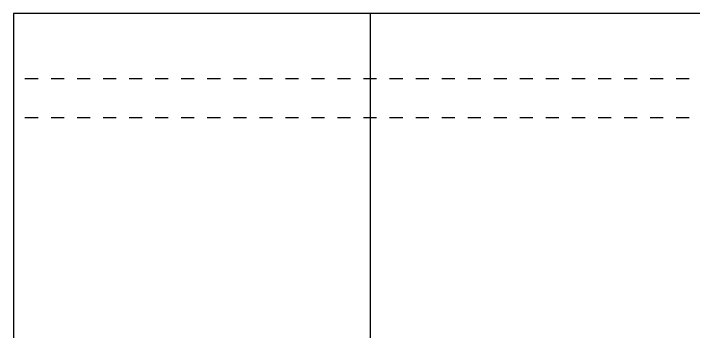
# Model space of a CAD drawing. Header units: metres. Extents: x 2217 to 2595, y -381 to -273.
# Drawn here: x 2347.59 to 2352.81, y -369.88 to -367.44 of the extents above; entities that cross this region are included whole.
import ezdxf

# ---------------------------------------------------------------- set-up
doc = ezdxf.new("R2010")
doc.units = ezdxf.units.M
doc.header["$LTSCALE"] = 0.5
doc.header["$MEASUREMENT"] = 0
doc.linetypes.add('HIDDEN', pattern=[0.375, 0.25, -0.125])
doc.layers.add('A-FIX', color=144, linetype='Continuous')
doc.layers.add('A-HAT', color=25, linetype='Continuous')

msp = doc.modelspace()

# ---------------------------------------------------------------- linework, layer by layer
at = {"layer": 'A-FIX', "ltscale": 0.5}
for p, q in [((2347.5898, -367.4379), (2347.5898, -370.6379)), ((2353.1773, -367.4379), (2347.5898, -367.4379)), ((2350.3273, -367.4379), (2350.3273, -370.6379))]:
    msp.add_line(p, q, dxfattribs=at)
at = {"layer": 'A-HAT', "linetype": 'HIDDEN', "ltscale": 0.5}
for p, q in [((2353.1773, -367.9379), (2347.5898, -367.9379)), ((2353.1773, -368.2379), (2347.5898, -368.2379))]:
    msp.add_line(p, q, dxfattribs=at)

doc.saveas('drawing.dxf')
